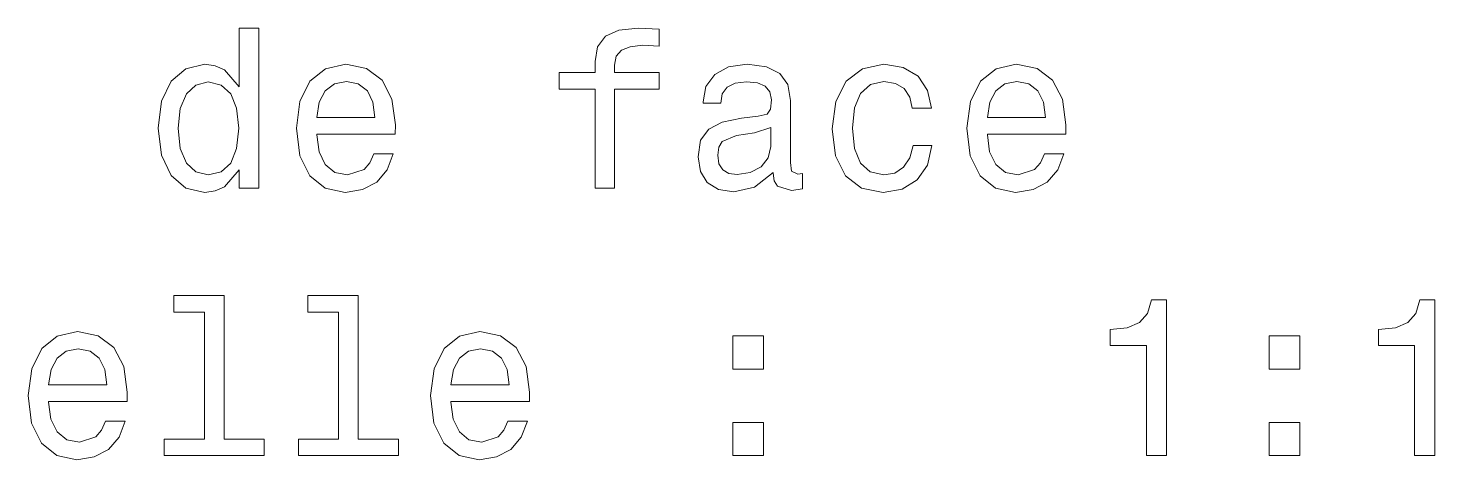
# Model space of a CAD drawing. Extents: x 0 to 594, y 0 to 420.
# Drawn here: x 298.39 to 330.23, y 159 to 168.76 of the extents above; entities that cross this region are included whole.
import ezdxf

# ---------------------------------------------------------------- set-up
doc = ezdxf.new("R2010")
doc.units = 0

msp = doc.modelspace()

# ---------------------------------------------------------------- linework, layer by layer
at = {"color": 7, "lineweight": 13}
for points in [[(303.162292, 165.561966), (303.162292, 165.143372), (303.60611, 165.143372), (303.60611, 168.764404), (303.167358, 168.764404), (303.167358, 167.438034), (302.829437, 167.82132), (302.622681, 167.912109), (302.385651, 167.947403), (301.95697, 167.846542), (301.624115, 167.564117), (301.407257, 167.110229), (301.331604, 166.5), (301.407257, 165.889771), (301.624115, 165.430832), (301.95697, 165.143372), (302.385651, 165.047546), (302.622681, 165.082855), (302.834503, 165.17363)], [(311.221375, 167.382568), (311.221375, 165.143372), (311.665192, 165.143372), (311.665192, 167.382568), (312.673828, 167.382568), (312.673828, 167.760803), (311.665192, 167.760803), (311.665192, 167.927231), (311.7005, 168.128967), (311.816498, 168.265137), (312.013184, 168.345825), (312.295593, 168.376083), (312.673828, 168.355911), (312.673828, 168.739197), (312.194733, 168.764404), (311.761017, 168.719025), (311.458405, 168.582855), (311.276855, 168.345825), (311.221375, 168.007919), (311.221375, 167.760803), (310.409424, 167.760803), (310.409424, 167.382568)], [(304.922394, 166.368881), (306.697601, 166.368881), (306.702637, 166.575653), (306.621948, 167.155624), (306.400055, 167.58934), (306.047028, 167.851578), (305.578003, 167.947403), (305.11908, 167.846542), (304.766052, 167.564117), (304.539093, 167.105194), (304.458405, 166.5), (304.534058, 165.879684), (304.761017, 165.425797), (305.108978, 165.143372), (305.562866, 165.047546), (305.956238, 165.113113), (306.279022, 165.284576), (306.516052, 165.556915), (306.652222, 165.920029), (306.21347, 165.920029), (306.122681, 165.718292), (305.991547, 165.567001), (305.618347, 165.445969), (305.330902, 165.501434), (305.114044, 165.677948), (304.972809, 165.965424), (304.922394, 166.353745)], [(315.250916, 165.496399), (315.250916, 165.481262), (315.276123, 165.309799), (315.351776, 165.188766), (315.669495, 165.092941), (315.916626, 165.133286), (315.916626, 165.476227), (315.81073, 165.46109), (315.669495, 165.526657), (315.644287, 165.728394), (315.644287, 167.130402), (315.583771, 167.48848), (315.407257, 167.740631), (315.099609, 167.891937), (314.665894, 167.947403), (314.242279, 167.886887), (313.929596, 167.715424), (313.73291, 167.44812), (313.667358, 167.095108), (313.667358, 167.064835), (314.065765, 167.064835), (314.101074, 167.276657), (314.212006, 167.427948), (314.393585, 167.518738), (314.650787, 167.554031), (314.897888, 167.528824), (315.074402, 167.453171), (315.180328, 167.322052), (315.215607, 167.140488), (315.195435, 166.92868), (315.114746, 166.822769), (314.913025, 166.772339), (314.53479, 166.731995), (314.101074, 166.641205), (313.793427, 166.479828), (313.611877, 166.227661), (313.556396, 165.854462), (313.606842, 165.521606), (313.763184, 165.27449), (314.01532, 165.118149), (314.363312, 165.062683), (314.832336, 165.168594)], [(318.402924, 166.953888), (318.841705, 166.953888), (318.750916, 167.357346), (318.534058, 167.675079), (318.196167, 167.871765), (317.757416, 167.947403), (317.273254, 167.846542), (316.90509, 167.564117), (316.673096, 167.105194), (316.592407, 166.489914), (316.66806, 165.879684), (316.89502, 165.425797), (317.253082, 165.143372), (317.742279, 165.047546), (318.175995, 165.123199), (318.513885, 165.335007), (318.74588, 165.667862), (318.846741, 166.111664), (318.423096, 166.111664), (318.347473, 165.829254), (318.206238, 165.617432), (318.004517, 165.486313), (317.757416, 165.445969), (317.449768, 165.51152), (317.227875, 165.713257), (317.091705, 166.041061), (317.046295, 166.505035), (317.091705, 166.958939), (317.23291, 167.286743), (317.459839, 167.48848), (317.757416, 167.559082), (318.019653, 167.513687), (318.216339, 167.39769), (318.347473, 167.206055)], [(320.102509, 166.368881), (321.877716, 166.368881), (321.882751, 166.575653), (321.802063, 167.155624), (321.58017, 167.58934), (321.227142, 167.851578), (320.758118, 167.947403), (320.299194, 167.846542), (319.946167, 167.564117), (319.719208, 167.105194), (319.638519, 166.5), (319.714172, 165.879684), (319.941132, 165.425797), (320.289093, 165.143372), (320.742981, 165.047546), (321.136353, 165.113113), (321.459137, 165.284576), (321.696167, 165.556915), (321.832336, 165.920029), (321.393555, 165.920029), (321.302795, 165.718292), (321.171661, 165.567001), (320.798462, 165.445969), (320.511017, 165.501434), (320.294159, 165.677948), (320.152924, 165.965424), (320.102509, 166.353745)], [(302.461304, 167.548996), (302.753815, 167.478394), (302.975708, 167.281708), (303.106842, 166.953888), (303.157257, 166.5), (303.106842, 166.041061), (302.975708, 165.713257), (302.753815, 165.51152), (302.461304, 165.445969), (302.183929, 165.51152), (301.972107, 165.713257), (301.830902, 166.046112), (301.785492, 166.5), (301.830902, 166.948853), (301.972107, 167.276657), (302.183929, 167.478394)], [(304.922394, 166.742081), (304.977875, 167.090057), (305.114044, 167.34726), (305.320801, 167.503601), (305.59314, 167.559082), (305.860443, 167.503601), (306.0672, 167.34726), (306.193298, 167.090057), (306.238678, 166.742081)], [(320.102509, 166.742081), (320.15799, 167.090057), (320.294159, 167.34726), (320.500916, 167.503601), (320.773254, 167.559082), (321.040558, 167.503601), (321.247314, 167.34726), (321.373413, 167.090057), (321.418793, 166.742081)], [(315.2005, 166.091492), (315.139984, 165.829254), (314.978577, 165.627518), (314.736511, 165.496399), (314.438965, 165.451004), (314.247314, 165.476227), (314.111145, 165.556915), (314.025421, 165.69812), (314.000214, 165.894806), (314.020386, 166.07132), (314.101074, 166.197403), (314.423828, 166.338623), (314.832336, 166.399139), (315.2005, 166.520172)], [(302.380615, 162.344376), (302.380615, 159.469742), (301.467773, 159.469742), (301.467773, 159.096542), (303.732178, 159.096542), (303.732178, 159.469742), (302.824402, 159.469742), (302.824402, 162.717575), (301.684631, 162.717575), (301.684631, 162.344376)], [(305.416626, 162.344376), (305.416626, 159.469742), (304.503815, 159.469742), (304.503815, 159.096542), (306.768219, 159.096542), (306.768219, 159.469742), (305.860443, 159.469742), (305.860443, 162.717575), (304.720673, 162.717575), (304.720673, 162.344376)], [(323.703369, 159.096542), (324.162292, 159.096542), (324.162292, 162.621765), (323.819366, 162.621765), (323.728577, 162.314117), (323.547028, 162.107346), (323.269653, 161.986313), (322.886353, 161.945969), (322.886353, 161.587891), (323.703369, 161.587891)], [(329.775421, 159.096542), (330.234344, 159.096542), (330.234344, 162.621765), (329.891418, 162.621765), (329.800629, 162.314117), (329.61908, 162.107346), (329.341705, 161.986313), (328.958405, 161.945969), (328.958405, 161.587891), (329.775421, 161.587891)], [(298.850342, 160.322052), (300.625549, 160.322052), (300.630615, 160.528824), (300.549927, 161.108795), (300.328003, 161.542511), (299.974976, 161.804749), (299.505951, 161.900574), (299.047028, 161.799713), (298.694, 161.517288), (298.467072, 161.058365), (298.386353, 160.453171), (298.462006, 159.832855), (298.688965, 159.378967), (299.036957, 159.096542), (299.490845, 159.000717), (299.884216, 159.066284), (300.20697, 159.237747), (300.444, 159.510086), (300.58017, 159.873199), (300.141418, 159.873199), (300.050629, 159.671463), (299.919495, 159.520172), (299.546295, 159.399139), (299.25885, 159.454605), (299.041992, 159.631119), (298.900787, 159.918594), (298.850342, 160.306915)], [(307.958405, 160.322052), (309.733643, 160.322052), (309.738678, 160.528824), (309.65799, 161.108795), (309.436066, 161.542511), (309.083069, 161.804749), (308.614044, 161.900574), (308.15509, 161.799713), (307.802063, 161.517288), (307.575134, 161.058365), (307.494446, 160.453171), (307.570099, 159.832855), (307.797028, 159.378967), (308.14502, 159.096542), (308.598907, 159.000717), (308.992279, 159.066284), (309.315033, 159.237747), (309.552063, 159.510086), (309.688232, 159.873199), (309.249481, 159.873199), (309.158691, 159.671463), (309.027588, 159.520172), (308.654388, 159.399139), (308.366913, 159.454605), (308.150055, 159.631119), (308.00885, 159.918594), (307.958405, 160.306915)], [(314.338104, 161.053314), (315.034058, 161.053314), (315.034058, 161.804749), (314.338104, 161.804749)], [(326.482178, 161.053314), (327.178162, 161.053314), (327.178162, 161.804749), (326.482178, 161.804749)], [(298.850342, 160.695251), (298.905823, 161.043228), (299.041992, 161.30043), (299.248749, 161.456772), (299.521088, 161.512253), (299.788391, 161.456772), (299.995148, 161.30043), (300.121246, 161.043228), (300.166626, 160.695251)], [(307.958405, 160.695251), (308.013885, 161.043228), (308.150055, 161.30043), (308.356842, 161.456772), (308.62915, 161.512253), (308.896454, 161.456772), (309.10321, 161.30043), (309.229309, 161.043228), (309.274689, 160.695251)], [(314.338104, 159.096542), (315.034058, 159.096542), (315.034058, 159.847977), (314.338104, 159.847977)], [(326.482178, 159.096542), (327.178162, 159.096542), (327.178162, 159.847977), (326.482178, 159.847977)]]:
    msp.add_lwpolyline(points, close=True, dxfattribs=at)

doc.saveas('drawing.dxf')
